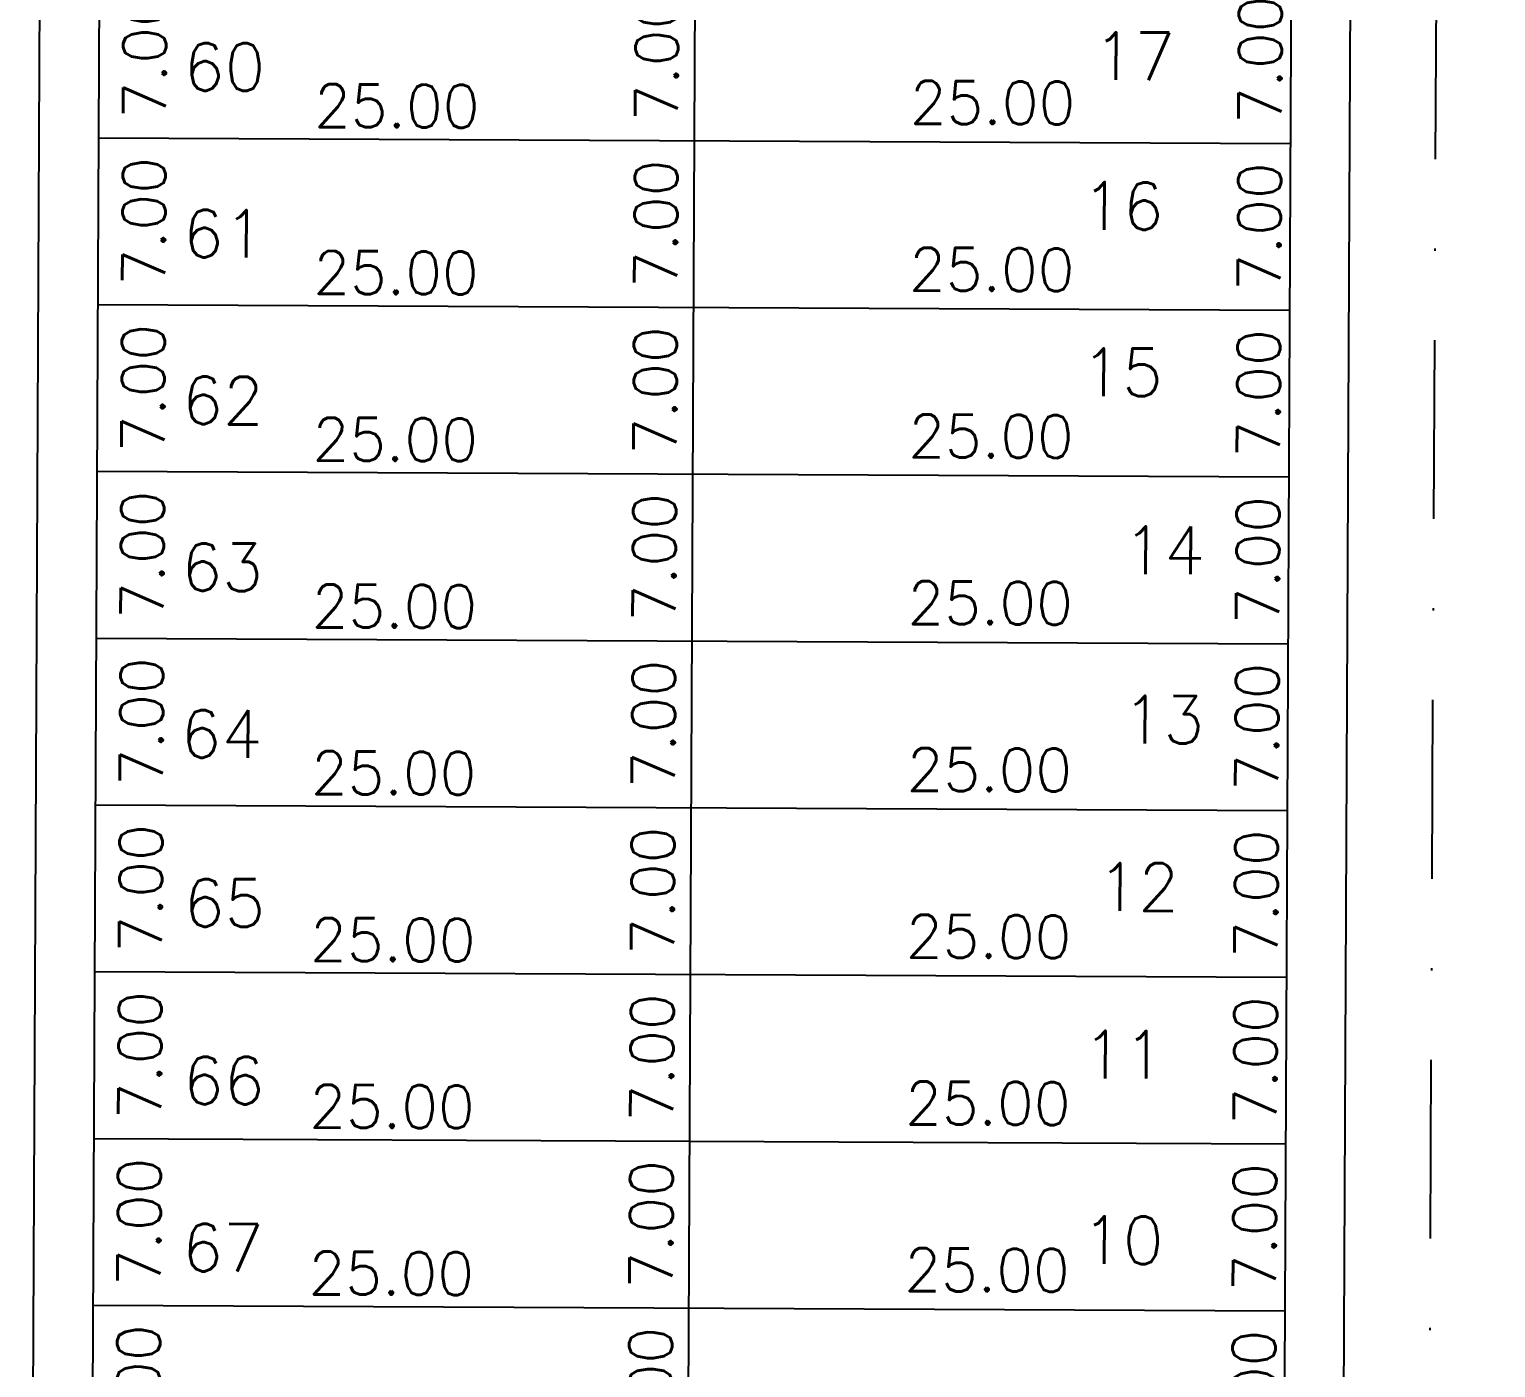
# Model space of a CAD drawing. Header units: millimetres. Extents: x -4430026 to 4783824, y 584 to 9593110.
# Drawn here: x 2988 to 3049.6, y 1748.3 to 1804.5 of the extents above; entities that cross this region are included whole.
import ezdxf
from ezdxf.enums import TextEntityAlignment as Align

# ---------------------------------------------------------------- set-up
doc = ezdxf.new("R2010")
doc.units = ezdxf.units.MM
doc.linetypes.add('DASHDOT', pattern=[1, 0.5, -0.25, 0, -0.25])
doc.linetypes.add('HIDDEN2', pattern=[0.1875, 0.125, -0.0625])
for name, color, linetype in [('Calçada', 1, 'Continuous'), ('Cota', 8, 'Continuous'), ('COTAS', 8, 'Continuous'), ('Lotes', 2, 'Continuous'), ('Numero de lotes', 5, 'Continuous'), ('Projeção', 8, 'HIDDEN2'), ('QUADRA', 4, 'Continuous'), ('QUADROS', 2, 'Continuous')]:
    doc.layers.add(name, color=color, linetype=linetype)
doc.styles.add('arcad1', font='romans.shx')
doc.styles.add('ROMANS', font='romans.shx')
doc.dimstyles.new('BOLA100', dxfattribs={"dimscale": 0, "dimtxt": 1.9, "dimasz": 0.18, "dimexe": 0.18, "dimexo": 0.063, "dimgap": 0, "dimtad": 1, "dimzin": 4, "dimdsep": 46, "dimtxsty": 'ROMANS', "dimcen": 0.09, "dimse1": 1, "dimse2": 1, "dimsd1": 1, "dimsd2": 1, "dimclrt": 256, "dimaunit": 1, "dimadec": 4, "dimazin": 0, "dimtfac": 1.2, "dimtix": 1, "dimtmove": 2, "dimatfit": 3, "dimfxl": 1, "dimtvp": 2, "dimtolj": 1, "dimtzin": 4, "dimarcsym": 0})
doc.dimstyles.get("Standard").update_dxf_attribs({"dimtxt": 0.18, "dimasz": 0.18, "dimexe": 0.18, "dimexo": 0.0625, "dimgap": 0.09, "dimtad": 0, "dimtih": 1, "dimtoh": 1, "dimdec": 4, "dimzin": 0, "dimdsep": 46, "dimtxsty": 'Standard', "dimcen": 0.09, "dimadec": 0, "dimazin": 0, "dimtfac": 1, "dimtdec": 4, "dimtofl": 0, "dimtmove": 0, "dimatfit": 3, "dimfxl": 1, "dimtolj": 1, "dimtzin": 0, "dimarcsym": 0})

# ---------------------------------------------------------------- blocks, each defined once
blk = doc.blocks.new('*D14047')
at = {"layer": 'DEFPOINTS', "color": 0, "linetype": 'ByBlock'}
for p in [(3047.823, 1966.421), (3046.557, 1699.251), (3048.604, 1699.242)]:
    blk.add_point(p, dxfattribs=at)
at = {"layer": 'COTAS', "linetype": 'ByBlock', "insert": (3048.287, 1832.831), "char_height": 1.9, "attachment_point": 5, "rotation": 89.72858, "style": 'ROMANS'}
blk.add_mtext('\\A1;267.17', dxfattribs=at)
blk = doc.blocks.new('*D8249')
at = {"layer": 'DEFPOINTS', "color": 0}
for p in [(2992.631, 1750.895), (2996.213, 1750.879), (2992.598, 1743.896)]:
    blk.add_point(p, dxfattribs=at)
at = {"layer": 'Cota', "color": 41, "insert": (2992.596, 1747.396), "char_height": 1.8, "attachment_point": 5, "rotation": 89.72858, "style": 'ROMANS'}
blk.add_mtext('\\A1;7.00', dxfattribs=at)
blk = doc.blocks.new('*D8250')
at = {"layer": 'DEFPOINTS', "color": 0}
for p in [(3013.99, 1750.794), (3017.699, 1750.777), (3013.957, 1743.794)]:
    blk.add_point(p, dxfattribs=at)
at = {"layer": 'Cota', "color": 41, "insert": (3014.083, 1747.294), "char_height": 1.8, "attachment_point": 5, "rotation": 89.72858, "style": 'ROMANS'}
blk.add_mtext('\\A1;7.00', dxfattribs=at)
blk = doc.blocks.new('*D8251')
at = {"layer": 'DEFPOINTS', "color": 0}
for p in [(3038.163, 1750.68), (3043.023, 1750.657), (3038.129, 1743.68)]:
    blk.add_point(p, dxfattribs=at)
at = {"layer": 'Cota', "color": 41, "insert": (3039.406, 1747.174), "char_height": 1.8, "attachment_point": 5, "rotation": 89.72858, "style": 'ROMANS'}
blk.add_mtext('\\A1;7.00', dxfattribs=at)
blk = doc.blocks.new('*D8252')
at = {"layer": 'DEFPOINTS', "color": 0}
for p in [(2990.701, 1750.905), (3015.701, 1750.786), (3015.691, 1748.58)]:
    blk.add_point(p, dxfattribs=at)
at = {"layer": 'Cota', "color": 41, "insert": (3003.208, 1752.239), "char_height": 1.8, "attachment_point": 5, "rotation": 359.72858, "style": 'ROMANS'}
blk.add_mtext('\\A1;25.00', dxfattribs=at)
blk = doc.blocks.new('*D8253')
at = {"layer": 'DEFPOINTS', "color": 0}
for p in [(3015.716, 1753.819), (3040.715, 1753.701), (3040.692, 1748.717)]:
    blk.add_point(p, dxfattribs=at)
at = {"layer": 'Cota', "color": 41, "insert": (3028.209, 1752.377), "char_height": 1.8, "attachment_point": 5, "rotation": 359.72858, "style": 'ROMANS'}
blk.add_mtext('\\A1;25.00', dxfattribs=at)
blk = doc.blocks.new('*D8254')
at = {"layer": 'DEFPOINTS', "color": 0}
for p in [(2992.665, 1757.895), (2996.246, 1757.878), (2992.631, 1750.895)]:
    blk.add_point(p, dxfattribs=at)
at = {"layer": 'Cota', "color": 41, "insert": (2992.629, 1754.396), "char_height": 1.8, "attachment_point": 5, "rotation": 89.72858, "style": 'ROMANS'}
blk.add_mtext('\\A1;7.00', dxfattribs=at)
blk = doc.blocks.new('*D8255')
at = {"layer": 'DEFPOINTS', "color": 0}
for p in [(3014.023, 1757.794), (3017.732, 1757.777), (3013.99, 1750.794)]:
    blk.add_point(p, dxfattribs=at)
at = {"layer": 'Cota', "color": 41, "insert": (3014.116, 1754.294), "char_height": 1.8, "attachment_point": 5, "rotation": 89.72858, "style": 'ROMANS'}
blk.add_mtext('\\A1;7.00', dxfattribs=at)
blk = doc.blocks.new('*D8256')
at = {"layer": 'DEFPOINTS', "color": 0}
for p in [(3038.196, 1757.68), (3043.056, 1757.657), (3038.163, 1750.68)]:
    blk.add_point(p, dxfattribs=at)
at = {"layer": 'Cota', "color": 41, "insert": (3039.439, 1754.174), "char_height": 1.8, "attachment_point": 5, "rotation": 89.72858, "style": 'ROMANS'}
blk.add_mtext('\\A1;7.00', dxfattribs=at)
blk = doc.blocks.new('*D8257')
at = {"layer": 'DEFPOINTS', "color": 0}
for p in [(2990.735, 1757.905), (3015.734, 1757.786), (3015.724, 1755.58)]:
    blk.add_point(p, dxfattribs=at)
at = {"layer": 'Cota', "color": 41, "insert": (3003.241, 1759.239), "char_height": 1.8, "attachment_point": 5, "rotation": 359.72858, "style": 'ROMANS'}
blk.add_mtext('\\A1;25.00', dxfattribs=at)
blk = doc.blocks.new('*D8258')
at = {"layer": 'DEFPOINTS', "color": 0}
for p in [(3015.749, 1760.819), (3040.748, 1760.701), (3040.725, 1755.717)]:
    blk.add_point(p, dxfattribs=at)
at = {"layer": 'Cota', "color": 41, "insert": (3028.242, 1759.377), "char_height": 1.8, "attachment_point": 5, "rotation": 359.72858, "style": 'ROMANS'}
blk.add_mtext('\\A1;25.00', dxfattribs=at)
blk = doc.blocks.new('*D8259')
at = {"layer": 'DEFPOINTS', "color": 0}
for p in [(2992.698, 1764.895), (2996.279, 1764.878), (2992.665, 1757.895)]:
    blk.add_point(p, dxfattribs=at)
at = {"layer": 'Cota', "color": 41, "insert": (2992.662, 1761.395), "char_height": 1.8, "attachment_point": 5, "rotation": 89.72858, "style": 'ROMANS'}
blk.add_mtext('\\A1;7.00', dxfattribs=at)
blk = doc.blocks.new('*D8260')
at = {"layer": 'DEFPOINTS', "color": 0}
for p in [(3014.056, 1764.794), (3017.765, 1764.777), (3014.023, 1757.794)]:
    blk.add_point(p, dxfattribs=at)
at = {"layer": 'Cota', "color": 41, "insert": (3014.149, 1761.294), "char_height": 1.8, "attachment_point": 5, "rotation": 89.72858, "style": 'ROMANS'}
blk.add_mtext('\\A1;7.00', dxfattribs=at)
blk = doc.blocks.new('*D8261')
at = {"layer": 'DEFPOINTS', "color": 0}
for p in [(3038.229, 1764.68), (3043.089, 1764.657), (3038.196, 1757.68)]:
    blk.add_point(p, dxfattribs=at)
at = {"layer": 'Cota', "color": 41, "insert": (3039.472, 1761.174), "char_height": 1.8, "attachment_point": 5, "rotation": 89.72858, "style": 'ROMANS'}
blk.add_mtext('\\A1;7.00', dxfattribs=at)
blk = doc.blocks.new('*D8262')
at = {"layer": 'DEFPOINTS', "color": 0}
for p in [(2990.768, 1764.904), (3015.767, 1764.786), (3015.757, 1762.58)]:
    blk.add_point(p, dxfattribs=at)
at = {"layer": 'Cota', "color": 41, "insert": (3003.274, 1766.239), "char_height": 1.8, "attachment_point": 5, "rotation": 359.72858, "style": 'ROMANS'}
blk.add_mtext('\\A1;25.00', dxfattribs=at)
blk = doc.blocks.new('*D8263')
at = {"layer": 'DEFPOINTS', "color": 0}
for p in [(3015.782, 1767.819), (3040.782, 1767.701), (3040.758, 1762.717)]:
    blk.add_point(p, dxfattribs=at)
at = {"layer": 'Cota', "color": 41, "insert": (3028.275, 1766.376), "char_height": 1.8, "attachment_point": 5, "rotation": 359.72858, "style": 'ROMANS'}
blk.add_mtext('\\A1;25.00', dxfattribs=at)
blk = doc.blocks.new('*D8264')
at = {"layer": 'DEFPOINTS', "color": 0}
for p in [(2992.731, 1771.895), (2996.312, 1771.878), (2992.698, 1764.895)]:
    blk.add_point(p, dxfattribs=at)
at = {"layer": 'Cota', "color": 41, "insert": (2992.695, 1768.395), "char_height": 1.8, "attachment_point": 5, "rotation": 89.72858, "style": 'ROMANS'}
blk.add_mtext('\\A1;7.00', dxfattribs=at)
blk = doc.blocks.new('*D8265')
at = {"layer": 'DEFPOINTS', "color": 0}
for p in [(3014.09, 1771.794), (3017.799, 1771.776), (3014.056, 1764.794)]:
    blk.add_point(p, dxfattribs=at)
at = {"layer": 'Cota', "color": 41, "insert": (3014.182, 1768.294), "char_height": 1.8, "attachment_point": 5, "rotation": 89.72858, "style": 'ROMANS'}
blk.add_mtext('\\A1;7.00', dxfattribs=at)
blk = doc.blocks.new('*D8266')
at = {"layer": 'DEFPOINTS', "color": 0}
for p in [(3038.262, 1771.68), (3043.122, 1771.657), (3038.229, 1764.68)]:
    blk.add_point(p, dxfattribs=at)
at = {"layer": 'Cota', "color": 41, "insert": (3039.506, 1768.174), "char_height": 1.8, "attachment_point": 5, "rotation": 89.72858, "style": 'ROMANS'}
blk.add_mtext('\\A1;7.00', dxfattribs=at)
blk = doc.blocks.new('*D8267')
at = {"layer": 'DEFPOINTS', "color": 0}
for p in [(2990.801, 1771.904), (3015.801, 1771.786), (3015.79, 1769.58)]:
    blk.add_point(p, dxfattribs=at)
at = {"layer": 'Cota', "color": 41, "insert": (3003.307, 1773.239), "char_height": 1.8, "attachment_point": 5, "rotation": 359.72858, "style": 'ROMANS'}
blk.add_mtext('\\A1;25.00', dxfattribs=at)
blk = doc.blocks.new('*D8268')
at = {"layer": 'DEFPOINTS', "color": 0}
for p in [(3015.815, 1774.819), (3040.815, 1774.701), (3040.791, 1769.717)]:
    blk.add_point(p, dxfattribs=at)
at = {"layer": 'Cota', "color": 41, "insert": (3028.308, 1773.376), "char_height": 1.8, "attachment_point": 5, "rotation": 359.72858, "style": 'ROMANS'}
blk.add_mtext('\\A1;25.00', dxfattribs=at)
blk = doc.blocks.new('*D8269')
at = {"layer": 'DEFPOINTS', "color": 0}
for p in [(2992.764, 1778.895), (2996.345, 1778.878), (2992.731, 1771.895)]:
    blk.add_point(p, dxfattribs=at)
at = {"layer": 'Cota', "color": 41, "insert": (2992.729, 1775.395), "char_height": 1.8, "attachment_point": 5, "rotation": 89.72858, "style": 'ROMANS'}
blk.add_mtext('\\A1;7.00', dxfattribs=at)
blk = doc.blocks.new('*D8270')
at = {"layer": 'DEFPOINTS', "color": 0}
for p in [(3014.123, 1778.794), (3017.832, 1778.776), (3014.09, 1771.794)]:
    blk.add_point(p, dxfattribs=at)
at = {"layer": 'Cota', "color": 41, "insert": (3014.215, 1775.294), "char_height": 1.8, "attachment_point": 5, "rotation": 89.72858, "style": 'ROMANS'}
blk.add_mtext('\\A1;7.00', dxfattribs=at)
blk = doc.blocks.new('*D8271')
at = {"layer": 'DEFPOINTS', "color": 0}
for p in [(3038.295, 1778.679), (3043.155, 1778.656), (3038.262, 1771.68)]:
    blk.add_point(p, dxfattribs=at)
at = {"layer": 'Cota', "color": 41, "insert": (3039.539, 1775.174), "char_height": 1.8, "attachment_point": 5, "rotation": 89.72858, "style": 'ROMANS'}
blk.add_mtext('\\A1;7.00', dxfattribs=at)
blk = doc.blocks.new('*D8272')
at = {"layer": 'DEFPOINTS', "color": 0}
for p in [(2990.834, 1778.904), (3015.834, 1778.786), (3015.823, 1776.58)]:
    blk.add_point(p, dxfattribs=at)
at = {"layer": 'Cota', "color": 41, "insert": (3003.341, 1780.239), "char_height": 1.8, "attachment_point": 5, "rotation": 359.72858, "style": 'ROMANS'}
blk.add_mtext('\\A1;25.00', dxfattribs=at)
blk = doc.blocks.new('*D8273')
at = {"layer": 'DEFPOINTS', "color": 0}
for p in [(3015.848, 1781.819), (3040.848, 1781.701), (3040.824, 1776.717)]:
    blk.add_point(p, dxfattribs=at)
at = {"layer": 'Cota', "color": 41, "insert": (3028.341, 1780.376), "char_height": 1.8, "attachment_point": 5, "rotation": 359.72858, "style": 'ROMANS'}
blk.add_mtext('\\A1;25.00', dxfattribs=at)
blk = doc.blocks.new('*D8274')
at = {"layer": 'DEFPOINTS', "color": 0}
for p in [(2992.797, 1785.895), (2996.378, 1785.878), (2992.764, 1778.895)]:
    blk.add_point(p, dxfattribs=at)
at = {"layer": 'Cota', "color": 41, "insert": (2992.762, 1782.395), "char_height": 1.8, "attachment_point": 5, "rotation": 89.72858, "style": 'ROMANS'}
blk.add_mtext('\\A1;7.00', dxfattribs=at)
blk = doc.blocks.new('*D8275')
at = {"layer": 'DEFPOINTS', "color": 0}
for p in [(3014.156, 1785.794), (3017.865, 1785.776), (3014.123, 1778.794)]:
    blk.add_point(p, dxfattribs=at)
at = {"layer": 'Cota', "color": 41, "insert": (3014.248, 1782.293), "char_height": 1.8, "attachment_point": 5, "rotation": 89.72858, "style": 'ROMANS'}
blk.add_mtext('\\A1;7.00', dxfattribs=at)
blk = doc.blocks.new('*D8276')
at = {"layer": 'DEFPOINTS', "color": 0}
for p in [(3038.328, 1785.679), (3043.188, 1785.656), (3038.295, 1778.679)]:
    blk.add_point(p, dxfattribs=at)
at = {"layer": 'Cota', "color": 41, "insert": (3039.572, 1782.173), "char_height": 1.8, "attachment_point": 5, "rotation": 89.72858, "style": 'ROMANS'}
blk.add_mtext('\\A1;7.00', dxfattribs=at)
blk = doc.blocks.new('*D8277')
at = {"layer": 'DEFPOINTS', "color": 0}
for p in [(2990.867, 1785.904), (3015.867, 1785.786), (3015.857, 1783.58)]:
    blk.add_point(p, dxfattribs=at)
at = {"layer": 'Cota', "color": 41, "insert": (3003.374, 1787.239), "char_height": 1.8, "attachment_point": 5, "rotation": 359.72858, "style": 'ROMANS'}
blk.add_mtext('\\A1;25.00', dxfattribs=at)
blk = doc.blocks.new('*D8278')
at = {"layer": 'DEFPOINTS', "color": 0}
for p in [(3015.881, 1788.819), (3040.881, 1788.701), (3040.857, 1783.717)]:
    blk.add_point(p, dxfattribs=at)
at = {"layer": 'Cota', "color": 41, "insert": (3028.375, 1787.376), "char_height": 1.8, "attachment_point": 5, "rotation": 359.72858, "style": 'ROMANS'}
blk.add_mtext('\\A1;25.00', dxfattribs=at)
blk = doc.blocks.new('*D8279')
at = {"layer": 'DEFPOINTS', "color": 0}
for p in [(2992.83, 1792.895), (2996.411, 1792.878), (2992.797, 1785.895)]:
    blk.add_point(p, dxfattribs=at)
at = {"layer": 'Cota', "color": 41, "insert": (2992.795, 1789.395), "char_height": 1.8, "attachment_point": 5, "rotation": 89.72858, "style": 'ROMANS'}
blk.add_mtext('\\A1;7.00', dxfattribs=at)
blk = doc.blocks.new('*D8280')
at = {"layer": 'DEFPOINTS', "color": 0}
for p in [(3014.189, 1792.794), (3017.898, 1792.776), (3014.156, 1785.794)]:
    blk.add_point(p, dxfattribs=at)
at = {"layer": 'Cota', "color": 41, "insert": (3014.282, 1789.293), "char_height": 1.8, "attachment_point": 5, "rotation": 89.72858, "style": 'ROMANS'}
blk.add_mtext('\\A1;7.00', dxfattribs=at)
blk = doc.blocks.new('*D8281')
at = {"layer": 'DEFPOINTS', "color": 0}
for p in [(3038.362, 1792.679), (3043.222, 1792.656), (3038.328, 1785.679)]:
    blk.add_point(p, dxfattribs=at)
at = {"layer": 'Cota', "color": 41, "insert": (3039.605, 1789.173), "char_height": 1.8, "attachment_point": 5, "rotation": 89.72858, "style": 'ROMANS'}
blk.add_mtext('\\A1;7.00', dxfattribs=at)
blk = doc.blocks.new('*D8282')
at = {"layer": 'DEFPOINTS', "color": 0}
for p in [(2990.9, 1792.904), (3015.9, 1792.786), (3015.89, 1790.58)]:
    blk.add_point(p, dxfattribs=at)
at = {"layer": 'Cota', "color": 41, "insert": (3003.407, 1794.239), "char_height": 1.8, "attachment_point": 5, "rotation": 359.72858, "style": 'ROMANS'}
blk.add_mtext('\\A1;25.00', dxfattribs=at)
blk = doc.blocks.new('*D8283')
at = {"layer": 'DEFPOINTS', "color": 0}
for p in [(3015.914, 1795.819), (3040.914, 1795.701), (3040.891, 1790.717)]:
    blk.add_point(p, dxfattribs=at)
at = {"layer": 'Cota', "color": 41, "insert": (3028.408, 1794.376), "char_height": 1.8, "attachment_point": 5, "rotation": 359.72858, "style": 'ROMANS'}
blk.add_mtext('\\A1;25.00', dxfattribs=at)
blk = doc.blocks.new('*D8284')
at = {"layer": 'DEFPOINTS', "color": 0}
for p in [(2992.864, 1799.895), (2996.445, 1799.878), (2992.83, 1792.895)]:
    blk.add_point(p, dxfattribs=at)
at = {"layer": 'Cota', "color": 41, "insert": (2992.828, 1796.395), "char_height": 1.8, "attachment_point": 5, "rotation": 89.72858, "style": 'ROMANS'}
blk.add_mtext('\\A1;7.00', dxfattribs=at)
blk = doc.blocks.new('*D8285')
at = {"layer": 'DEFPOINTS', "color": 0}
for p in [(3014.222, 1799.794), (3017.931, 1799.776), (3014.189, 1792.794)]:
    blk.add_point(p, dxfattribs=at)
at = {"layer": 'Cota', "color": 41, "insert": (3014.315, 1796.293), "char_height": 1.8, "attachment_point": 5, "rotation": 89.72858, "style": 'ROMANS'}
blk.add_mtext('\\A1;7.00', dxfattribs=at)
blk = doc.blocks.new('*D8286')
at = {"layer": 'DEFPOINTS', "color": 0}
for p in [(3038.395, 1799.679), (3043.255, 1799.656), (3038.362, 1792.679)]:
    blk.add_point(p, dxfattribs=at)
at = {"layer": 'Cota', "color": 41, "insert": (3039.638, 1796.173), "char_height": 1.8, "attachment_point": 5, "rotation": 89.72858, "style": 'ROMANS'}
blk.add_mtext('\\A1;7.00', dxfattribs=at)
blk = doc.blocks.new('*D8287')
at = {"layer": 'DEFPOINTS', "color": 0}
for p in [(2990.934, 1799.904), (3015.933, 1799.786), (3015.923, 1797.58)]:
    blk.add_point(p, dxfattribs=at)
at = {"layer": 'Cota', "color": 41, "insert": (3003.44, 1801.239), "char_height": 1.8, "attachment_point": 5, "rotation": 359.72858, "style": 'ROMANS'}
blk.add_mtext('\\A1;25.00', dxfattribs=at)
blk = doc.blocks.new('*D8288')
at = {"layer": 'DEFPOINTS', "color": 0}
for p in [(3015.948, 1802.819), (3040.947, 1802.7), (3040.924, 1797.717)]:
    blk.add_point(p, dxfattribs=at)
at = {"layer": 'Cota', "color": 41, "insert": (3028.441, 1801.376), "char_height": 1.8, "attachment_point": 5, "rotation": 359.72858, "style": 'ROMANS'}
blk.add_mtext('\\A1;25.00', dxfattribs=at)
blk = doc.blocks.new('*D8289')
at = {"layer": 'DEFPOINTS', "color": 0}
for p in [(2992.897, 1806.895), (2996.478, 1806.878), (2992.864, 1799.895)]:
    blk.add_point(p, dxfattribs=at)
at = {"layer": 'Cota', "color": 41, "insert": (2992.861, 1803.395), "char_height": 1.8, "attachment_point": 5, "rotation": 89.72858, "style": 'ROMANS'}
blk.add_mtext('\\A1;7.00', dxfattribs=at)
blk = doc.blocks.new('*D8290')
at = {"layer": 'DEFPOINTS', "color": 0}
for p in [(3014.255, 1806.794), (3017.964, 1806.776), (3014.222, 1799.794)]:
    blk.add_point(p, dxfattribs=at)
at = {"layer": 'Cota', "color": 41, "insert": (3014.348, 1803.293), "char_height": 1.8, "attachment_point": 5, "rotation": 89.72858, "style": 'ROMANS'}
blk.add_mtext('\\A1;7.00', dxfattribs=at)
blk = doc.blocks.new('*D8291')
at = {"layer": 'DEFPOINTS', "color": 0}
for p in [(3038.428, 1806.679), (3043.288, 1806.656), (3038.395, 1799.679)]:
    blk.add_point(p, dxfattribs=at)
at = {"layer": 'Cota', "color": 41, "insert": (3039.671, 1803.173), "char_height": 1.8, "attachment_point": 5, "rotation": 89.72858, "style": 'ROMANS'}
blk.add_mtext('\\A1;7.00', dxfattribs=at)

msp = doc.modelspace()

# ---------------------------------------------------------------- linework, layer by layer
at = {"layer": 'Calçada'}
for p, q in [((3043.022, 1712.998, 2.439), (3044.177, 1956.618, 2.439)), ((2988.018, 1712.259, 2.439), (2989.173, 1955.903, 2.439)), ((2988.018, 1712.259, 2.439), (2989.132, 1947.348, 2.439))]:
    msp.add_line(p, q, dxfattribs=at)
at = {"layer": 'Lotes'}
for p, q in [((3015.504, 1709.128, 2.439), (3016.691, 1959.762, 2.439)), ((2990.934, 1799.904, 2.439), (3040.933, 1799.667, 2.439)), ((2990.9, 1792.904, 2.439), (3040.9, 1792.667, 2.439)), ((2990.867, 1785.904, 2.439), (3040.867, 1785.667, 2.439)), ((2990.834, 1778.904, 2.439), (3040.834, 1778.667, 2.439)), ((2990.801, 1771.904, 2.439), (3040.8, 1771.668, 2.439)), ((2990.768, 1764.904, 2.439), (3040.767, 1764.668, 2.439)), ((2990.735, 1757.905, 2.439), (3040.734, 1757.668, 2.439)), ((2990.701, 1750.905, 2.439), (3040.701, 1750.668, 2.439))]:
    msp.add_line(p, q, dxfattribs=at)
at = {"layer": 'Projeção', "linetype": 'DASHDOT', "ltscale": 15}
msp.add_line((3045.671, 1512.108, 2.439), (3047.823, 1966.457, 2.439), dxfattribs=at)
at = {"layer": 'QUADRA', "elevation": 2.439}
msp.add_lwpolyline([(3041.694, 1960.21), (3040.506, 1709.591), (2990.501, 1708.664), (2991.689, 1959.313), (3041.694, 1960.21)], close=True, dxfattribs=at)

# ---------------------------------------------------------------- texts
at = {"layer": 'Numero de lotes', "style": 'arcad1'}
for s, p in [('17', (3034.389, 1803.33, 2.439)), ('60', (2996.211, 1802.877, 2.439)), ('16', (3033.906, 1797.038, 2.439)), ('61', (2996.178, 1795.877, 2.439)), ('15', (3033.873, 1790.061, 2.439)), ('62', (2996.145, 1788.877, 2.439)), ('14', (3035.638, 1782.588, 2.439)), ('63', (2996.112, 1781.877, 2.439)), ('64', (2996.079, 1774.878, 2.439)), ('13', (3035.605, 1775.479, 2.439)), ('12', (3034.555, 1768.455, 2.439)), ('11', (3033.942, 1761.418, 2.439)), ('10', (3033.905, 1753.63, 2.439))]:
    msp.add_text(s, height=2, rotation=359.72858, dxfattribs=at).set_placement(p, align=Align.MIDDLE_CENTER)
at = {"layer": 'QUADROS', "style": 'arcad1'}
for s, p in [('65', (2996.214, 1767.785, 2.439)), ('66', (2996.179, 1760.329, 2.439)), ('67', (2996.146, 1753.312, 2.439))]:
    msp.add_text(s, height=2, rotation=359.72858, dxfattribs=at).set_placement(p, align=Align.MIDDLE_CENTER)

# ---------------------------------------------------------------- dimensions: what is measured, and where the dimension line sits
at = {"layer": 'Cota'}
for p1, p2, distance, picture, middle in [((2992.864, 1799.895, 2.439), (2992.897, 1806.895, 2.439), -3.581, '*D8289', (2992.861, 1803.395, 2.439)), ((3014.222, 1799.794, 2.439), (3014.255, 1806.794, 2.439), -3.709, '*D8290', (3014.348, 1803.293, 2.439)), ((3038.395, 1799.679, 2.439), (3038.428, 1806.679, 2.439), -4.86, '*D8291', (3039.671, 1803.173, 2.439)), ((2990.934, 1799.904, 2.439), (3015.933, 1799.786, 2.439), -2.206, '*D8287', (3003.44, 1801.239, 2.439)), ((3015.948, 1802.819, 2.439), (3040.947, 1802.7, 2.439), -4.984, '*D8288', (3028.441, 1801.376, 2.439)), ((2992.83, 1792.895, 2.439), (2992.864, 1799.895, 2.439), -3.581, '*D8284', (2992.828, 1796.395, 2.439)), ((3014.189, 1792.794, 2.439), (3014.222, 1799.794, 2.439), -3.709, '*D8285', (3014.315, 1796.293, 2.439)), ((3038.362, 1792.679, 2.439), (3038.395, 1799.679, 2.439), -4.86, '*D8286', (3039.638, 1796.173, 2.439)), ((3015.914, 1795.819, 2.439), (3040.914, 1795.701, 2.439), -4.984, '*D8283', (3028.408, 1794.376, 2.439)), ((2990.9, 1792.904, 2.439), (3015.9, 1792.786, 2.439), -2.206, '*D8282', (3003.407, 1794.239, 2.439)), ((2992.797, 1785.895, 2.439), (2992.83, 1792.895, 2.439), -3.581, '*D8279', (2992.795, 1789.395, 2.439)), ((3014.156, 1785.794, 2.439), (3014.189, 1792.794, 2.439), -3.709, '*D8280', (3014.282, 1789.293, 2.439)), ((3038.328, 1785.679, 2.439), (3038.362, 1792.679, 2.439), -4.86, '*D8281', (3039.605, 1789.173, 2.439)), ((3015.881, 1788.819, 2.439), (3040.881, 1788.701, 2.439), -4.984, '*D8278', (3028.375, 1787.376, 2.439)), ((2990.867, 1785.904, 2.439), (3015.867, 1785.786, 2.439), -2.206, '*D8277', (3003.374, 1787.239, 2.439)), ((2992.764, 1778.895, 2.439), (2992.797, 1785.895, 2.439), -3.581, '*D8274', (2992.762, 1782.395, 2.439)), ((3014.123, 1778.794, 2.439), (3014.156, 1785.794, 2.439), -3.709, '*D8275', (3014.248, 1782.293, 2.439)), ((3038.295, 1778.679, 2.439), (3038.328, 1785.679, 2.439), -4.86, '*D8276', (3039.572, 1782.173, 2.439)), ((2990.834, 1778.904, 2.439), (3015.834, 1778.786, 2.439), -2.206, '*D8272', (3003.341, 1780.239, 2.439)), ((3015.848, 1781.819, 2.439), (3040.848, 1781.701, 2.439), -4.984, '*D8273', (3028.341, 1780.376, 2.439)), ((2992.731, 1771.895, 2.439), (2992.764, 1778.895, 2.439), -3.581, '*D8269', (2992.729, 1775.395, 2.439)), ((3014.09, 1771.794, 2.439), (3014.123, 1778.794, 2.439), -3.709, '*D8270', (3014.215, 1775.294, 2.439)), ((3038.262, 1771.68, 2.439), (3038.295, 1778.679, 2.439), -4.86, '*D8271', (3039.539, 1775.174, 2.439)), ((3015.815, 1774.819, 2.439), (3040.815, 1774.701, 2.439), -4.984, '*D8268', (3028.308, 1773.376, 2.439)), ((2990.801, 1771.904, 2.439), (3015.801, 1771.786, 2.439), -2.206, '*D8267', (3003.307, 1773.239, 2.439)), ((2992.698, 1764.895, 2.439), (2992.731, 1771.895, 2.439), -3.581, '*D8264', (2992.695, 1768.395, 2.439)), ((3014.056, 1764.794, 2.439), (3014.09, 1771.794, 2.439), -3.709, '*D8265', (3014.182, 1768.294, 2.439)), ((3038.229, 1764.68, 2.439), (3038.262, 1771.68, 2.439), -4.86, '*D8266', (3039.506, 1768.174, 2.439)), ((2990.768, 1764.904, 2.439), (3015.767, 1764.786, 2.439), -2.206, '*D8262', (3003.274, 1766.239, 2.439)), ((3015.782, 1767.819, 2.439), (3040.782, 1767.701, 2.439), -4.984, '*D8263', (3028.275, 1766.376, 2.439)), ((2992.665, 1757.895, 2.439), (2992.698, 1764.895, 2.439), -3.581, '*D8259', (2992.662, 1761.395, 2.439)), ((3014.023, 1757.794, 2.439), (3014.056, 1764.794, 2.439), -3.709, '*D8260', (3014.149, 1761.294, 2.439)), ((3038.196, 1757.68, 2.439), (3038.229, 1764.68, 2.439), -4.86, '*D8261', (3039.472, 1761.174, 2.439)), ((3015.749, 1760.819, 2.439), (3040.748, 1760.701, 2.439), -4.984, '*D8258', (3028.242, 1759.377, 2.439)), ((2990.735, 1757.905, 2.439), (3015.734, 1757.786, 2.439), -2.206, '*D8257', (3003.241, 1759.239, 2.439)), ((2992.631, 1750.895, 2.439), (2992.665, 1757.895, 2.439), -3.581, '*D8254', (2992.629, 1754.396, 2.439)), ((3013.99, 1750.794, 2.439), (3014.023, 1757.794, 2.439), -3.709, '*D8255', (3014.116, 1754.294, 2.439)), ((3038.163, 1750.68, 2.439), (3038.196, 1757.68, 2.439), -4.86, '*D8256', (3039.439, 1754.174, 2.439)), ((3015.716, 1753.819, 2.439), (3040.715, 1753.701, 2.439), -4.984, '*D8253', (3028.209, 1752.377, 2.439)), ((2990.701, 1750.905, 2.439), (3015.701, 1750.786, 2.439), -2.206, '*D8252', (3003.208, 1752.239, 2.439)), ((2992.598, 1743.896, 2.439), (2992.631, 1750.895, 2.439), -3.581, '*D8249', (2992.596, 1747.396, 2.439)), ((3013.957, 1743.794, 2.439), (3013.99, 1750.794, 2.439), -3.709, '*D8250', (3014.083, 1747.294, 2.439)), ((3038.129, 1743.68, 2.439), (3038.163, 1750.68, 2.439), -4.86, '*D8251', (3039.406, 1747.174, 2.439))]:
    dim = msp.add_aligned_dim(p1=p1, p2=p2, distance=distance, dimstyle='Standard', override={"dimtxt": 1.8, "dimexo": 0.063, "dimgap": 0, "dimtih": 0, "dimtoh": 0, "dimdec": 2, "dimzin": 4, "dimtxsty": 'ROMANS', "dimse1": 1, "dimse2": 1, "dimsd1": 1, "dimsd2": 1, "dimclrt": 41, "dimtfac": 1.2, "dimtdec": 2, "dimtix": 1, "dimtofl": 1, "dimtmove": 2, "dimfxl": 0.18, "dimfxlon": 1, "dimtvp": 2, "dimtzin": 4}, dxfattribs=at)
    dim.commit()
    dim.dimension.update_dxf_attribs({"geometry": picture, "text_midpoint": middle})
at = {"layer": 'COTAS', "linetype": 'ByBlock'}
dim = msp.add_aligned_dim(p1=(3047.823, 1966.421, 2.439), p2=(3046.557, 1699.251, 2.439), distance=2.047, dimstyle='BOLA100', override={"dimscale": 1, "dimfxl": 0.18}, dxfattribs=at)
dim.commit()
dim.dimension.update_dxf_attribs({"geometry": '*D14047', "text_midpoint": (3048.287, 1832.831, 2.439)})

doc.saveas('drawing.dxf')
